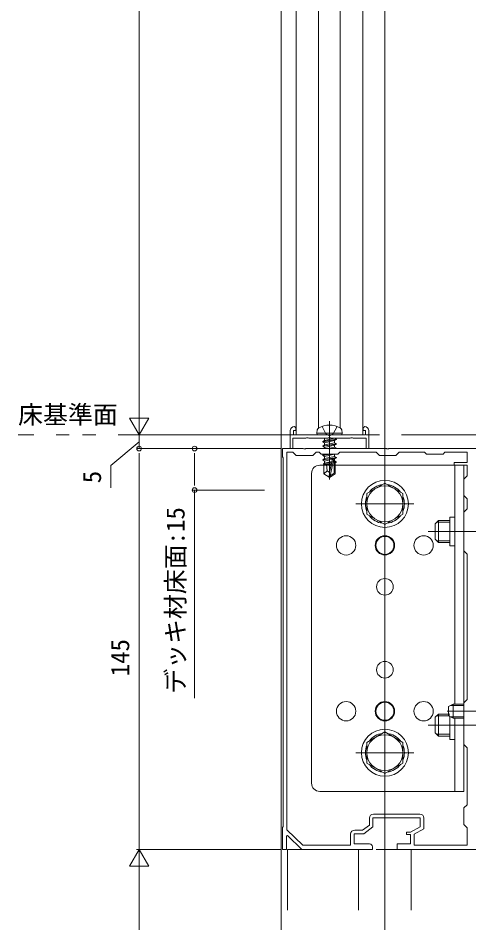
# Model space of a CAD drawing. Units: millimetres, scale not verified. Extents: x -990 to 990, y -1598 to 1604.
# Drawn here: x -641.2 to -478.4, y 608.9 to 936.2 of the extents above; entities that cross this region are included whole.
import ezdxf
from ezdxf.enums import TextEntityAlignment as Align

# ---------------------------------------------------------------- set-up
doc = ezdxf.new("R2010")
doc.units = ezdxf.units.MM
doc.header["$LTSCALE"] = 8
for name, pattern in [('CHAIN2', [12, 9, -1, 1, -1]), ('DASHED3', [4, 3, -1]), ('DOUBLE_CHAIN2', [12.8, 9, -1, 0.6, -0.6, 0.6, -1])]:
    doc.linetypes.add(name, pattern=pattern)
for name, color, linetype, lineweight in [('0-2_YKK_ZWAK', 2, 'Continuous', 9), ('0-3_YKK_11', 4, 'Continuous', 9), ('0-4_YKK_12', 7, 'Continuous', 9), ('0-5_YKK_13', 6, 'Continuous', 9)]:
    doc.layers.add(name, color=color, linetype=linetype, lineweight=lineweight)
doc.styles.add('ＭＳ ゴシック', font='')
doc.styles.get('ＭＳ ゴシック').set_extended_font_data('MS Gothic')

msp = doc.modelspace()

# ---------------------------------------------------------------- linework, layer by layer
at = {"layer": '0-2_YKK_ZWAK'}
for p, q in [((-508.724, 1242.477), (-508.724, 176.477)), ((-546.224, 1213.477), (-546.224, 485.477)), ((-540.724, 785.477), (-540.724, 1135.477)), ((-532.76, 787.844), (-532.76, 1133.11)), ((-524.889, 787.977), (-524.889, 1132.976)), ((-516.724, 785.477), (-516.724, 1135.477)), ((-540.724, 785.477), (-516.724, 785.477))]:
    msp.add_line(p, q, dxfattribs=at)
at = {"layer": '0-2_YKK_ZWAK', "linetype": 'DASHED3'}
for p, q in [((-543.924, 635.477), (-473.524, 635.477)), ((-543.924, 485.477), (-543.924, 635.477)), ((-518.224, 485.477), (-518.224, 635.477)), ((-499.224, 485.477), (-499.224, 635.477))]:
    msp.add_line(p, q, dxfattribs=at)
at = {"layer": '0-3_YKK_11', "linetype": 'CHAIN2'}
for p, q in [((-528.724, 790.42), (-528.724, 769.348)), ((-508.724, 770.977), (-508.724, 749.977)), ((-498.224, 760.477), (-519.224, 760.477)), ((-466.524, 750.477), (-493.024, 750.477)), ((-472.224, 685.477), (-486.224, 685.477)), ((-508.724, 680.977), (-508.724, 659.977)), ((-466.524, 680.477), (-493.024, 680.477)), ((-498.224, 670.477), (-519.224, 670.477))]:
    msp.add_line(p, q, dxfattribs=at)
at = {"layer": '0-3_YKK_11'}
for p, q in [((-533.329, 786.065), (-533.126, 787.212)), ((-524.12, 786.065), (-533.329, 786.065)), ((-533.329, 786.065), (-533.225, 785.477)), ((-524.224, 785.477), (-533.225, 785.477)), ((-524.12, 786.065), (-524.322, 787.212)), ((-524.12, 786.065), (-524.224, 785.477)), ((-531.196, 783.064), (-526.253, 783.888)), ((-526.253, 783.77), (-531.196, 782.946)), ((-531.196, 783.064), (-530.549, 783.437)), ((-531.196, 783.064), (-531.196, 782.946)), ((-531.196, 782.946), (-530.549, 782.572)), ((-531.196, 781.416), (-526.253, 782.24)), ((-530.646, 784.277), (-530.549, 784.22)), ((-530.549, 784.22), (-530.361, 784.277)), ((-526.9, 784.261), (-530.549, 783.437)), ((-530.549, 784.22), (-530.549, 783.437)), ((-526.9, 783.396), (-530.549, 782.572)), ((-526.9, 782.614), (-530.549, 781.79)), ((-530.549, 782.572), (-530.549, 781.79)), ((-526.9, 784.277), (-526.9, 784.261)), ((-526.253, 783.888), (-526.9, 784.261)), ((-526.253, 783.77), (-526.9, 783.396)), ((-526.9, 783.396), (-526.9, 782.614)), ((-526.253, 782.24), (-526.9, 782.614)), ((-526.253, 783.888), (-526.253, 783.77)), ((-526.253, 782.24), (-526.253, 782.122)), ((-526.253, 782.122), (-531.196, 781.298)), ((-531.196, 781.416), (-530.549, 781.79)), ((-531.196, 781.416), (-531.196, 781.298)), ((-531.196, 781.298), (-530.549, 780.924)), ((-530.549, 780.924), (-530.549, 780.477)), ((-526.9, 780.966), (-529.116, 780.465)), ((-528.741, 780.177), (-528.611, 780.199)), ((-526.944, 780.477), (-526.253, 780.592)), ((-526.9, 781.748), (-526.9, 780.966)), ((-526.253, 780.592), (-526.9, 780.966)), ((-526.253, 780.592), (-526.253, 780.474)), ((-531.196, 778.12), (-530.549, 778.494)), ((-528.351, 778.477), (-531.196, 778.002)), ((-531.196, 778.12), (-529.057, 778.477)), ((-531.196, 778.12), (-531.196, 778.002)), ((-531.196, 778.002), (-530.549, 777.629)), ((-531.196, 776.472), (-526.253, 777.296)), ((-526.253, 777.178), (-531.196, 776.355)), ((-531.196, 776.472), (-530.549, 776.846)), ((-531.196, 776.472), (-531.196, 776.355)), ((-531.196, 776.355), (-530.549, 775.981)), ((-526.9, 777.67), (-530.549, 776.846)), ((-530.549, 777.629), (-530.549, 776.846)), ((-527.659, 776.633), (-530.549, 775.981)), ((-530.549, 775.981), (-530.549, 775.198)), ((-527.847, 775.808), (-530.549, 775.198)), ((-527.654, 776.657), (-528.724, 771.948)), ((-527.143, 776.778), (-528.548, 770.601)), ((-526.9, 776.022), (-527.08, 775.981)), ((-526.37, 775.716), (-527.076, 775.6)), ((-526.9, 778.453), (-526.9, 777.67)), ((-526.253, 777.296), (-526.9, 777.67)), ((-526.9, 776.805), (-526.9, 776.022)), ((-526.37, 775.716), (-526.9, 776.022)), ((-526.37, 775.716), (-526.37, 775.463)), ((-526.253, 777.296), (-526.253, 777.178)), ((-532.224, 774.477), (-480.224, 774.477)), ((-527.926, 775.46), (-530.961, 774.96)), ((-530.961, 774.96), (-530.549, 775.198)), ((-530.725, 774.849), (-530.961, 774.96)), ((-530.725, 774.849), (-530.725, 771.406)), ((-528.084, 774.766), (-530.725, 774.766)), ((-529.548, 772.411), (-530.725, 771.406)), ((-527.997, 775.147), (-529.958, 774.766)), ((-526.37, 775.463), (-527.076, 775.325)), ((-526.723, 774.766), (-527.076, 774.766)), ((-526.723, 775.259), (-526.723, 771.406)), ((-508.724, 774.477), (-508.724, 769.477)), ((-483.424, 774.477), (-483.424, 687.977)), ((-480.224, 774.477), (-480.224, 656.477)), ((-535.224, 659.477), (-535.224, 771.477)), ((-530.725, 771.406), (-528.901, 770.175)), ((-528.724, 771.948), (-528.901, 770.175)), ((-528.901, 770.175), (-528.548, 770.175)), ((-528.724, 771.948), (-528.724, 770.175)), ((-526.723, 771.406), (-528.548, 770.175)), ((-528.548, 770.601), (-528.548, 770.175)), ((-526.723, 771.406), (-527.076, 771.593)), ((-490.524, 753.277), (-489.324, 754.477)), ((-490.524, 753.277), (-490.524, 747.677)), ((-489.972, 753.829), (-485.224, 753.829)), ((-485.224, 754.477), (-489.324, 754.477)), ((-489.324, 754.477), (-489.324, 746.477)), ((-485.224, 755.677), (-485.224, 745.277)), ((-485.224, 755.677), (-483.424, 755.677)), ((-490.524, 747.677), (-489.324, 746.477)), ((-489.972, 747.125), (-485.224, 747.125)), ((-489.324, 746.477), (-485.224, 746.477)), ((-485.224, 745.277), (-483.424, 745.277)), ((-485.724, 687.177), (-484.024, 687.977)), ((-480.224, 687.544), (-484.944, 687.544)), ((-480.224, 687.977), (-484.024, 687.977)), ((-484.024, 682.977), (-484.024, 687.977)), ((-490.524, 683.277), (-489.324, 684.477)), ((-485.224, 684.477), (-489.324, 684.477)), ((-489.324, 684.477), (-489.324, 676.477)), ((-485.724, 683.777), (-485.724, 687.177)), ((-490.524, 683.277), (-490.524, 677.677)), ((-489.972, 683.829), (-485.224, 683.829)), ((-484.024, 682.977), (-485.724, 683.777)), ((-485.224, 683.541), (-485.224, 675.277)), ((-480.224, 683.41), (-484.944, 683.41)), ((-480.224, 682.977), (-484.024, 682.977)), ((-483.424, 682.977), (-483.424, 656.477)), ((-490.524, 677.677), (-489.324, 676.477)), ((-489.972, 677.125), (-485.224, 677.125)), ((-489.324, 676.477), (-485.224, 676.477)), ((-485.224, 675.277), (-483.424, 675.277)), ((-508.724, 656.477), (-508.724, 661.477)), ((-480.224, 656.477), (-532.224, 656.477))]:
    msp.add_line(p, q, dxfattribs=at)
at = {"layer": '0-3_YKK_11', "linetype": 'DASHED3'}
for points in [[(-531.432, 788.513), (-530.072, 785.786), (-528.724, 785.07)], [(-526.017, 788.513), (-527.377, 785.786), (-528.724, 785.07)]]:
    msp.add_lwpolyline(points, dxfattribs=at)
at = {"layer": '0-3_YKK_11'}
for points in [[(-526.253, 782.122), (-526.9, 781.748), (-530.549, 780.924)], [(-526.858, 778.477), (-526.9, 778.453), (-530.549, 777.629)], [(-527.076, 776.592), (-527.076, 771.593), (-528.548, 770.601)], [(-526.253, 777.178), (-526.9, 776.805), (-527.125, 776.754)], [(-528.724, 771.822), (-529.548, 772.411), (-529.784, 774.766)], [(-526.37, 775.463), (-526.9, 775.157), (-527.076, 775.117)]]:
    msp.add_lwpolyline(points, dxfattribs=at)
for points in [[(-508.724, 767.982), (-515.224, 764.229), (-515.224, 756.724), (-508.724, 752.971), (-502.224, 756.724), (-502.224, 764.229)], [(-508.724, 677.982), (-515.224, 674.229), (-515.224, 666.724), (-508.724, 662.971), (-502.224, 666.724), (-502.224, 674.229)]]:
    msp.add_lwpolyline(points, close=True, dxfattribs=at)
for centre, radius in [((-508.724, 760.477), 8.5), ((-508.724, 760.477), 6.5), ((-522.724, 745.477), 3.5), ((-508.724, 745.477), 3.5), ((-508.724, 745.477), 3.25), ((-494.724, 745.477), 3.5), ((-508.724, 730.477), 3), ((-508.724, 700.477), 3), ((-522.724, 685.477), 3.5), ((-508.724, 685.477), 3.5), ((-508.724, 685.477), 3.25), ((-494.724, 685.477), 3.5), ((-508.724, 670.477), 8.5), ((-508.724, 670.477), 6.5)]:
    msp.add_circle(centre, radius, dxfattribs=at)
for centre, radius, start, end in [((-528.724, 781.357), 7.651, 59.36409, 120.63591), ((-532.083, 787.028), 1.059, 120.63591, 170), ((-530.784, 785.241), 0.235, 89.55343, 90), ((-526.664, 785.241), 0.235, 90, 90.37554), ((-525.365, 787.028), 1.059, 10, 59.36409), ((-527.369, 776.592), 0.292, 0, 167.19096), ((-532.224, 771.477), 3, 90, 180), ((-508.724, 760.477), 7.05, 97.21814, 142.78186), ((-508.724, 760.477), 7.05, 37.21814, 82.78186), ((-508.724, 760.477), 7.05, 157.21814, 202.78186), ((-508.724, 760.477), 7.05, 337.21814, 22.78186), ((-508.724, 760.477), 7.05, 217.21814, 262.78186), ((-508.724, 760.477), 7.05, 277.21814, 322.78186), ((-508.724, 670.477), 7.05, 97.21814, 142.78186), ((-508.724, 670.477), 7.05, 37.21814, 82.78186), ((-508.724, 670.477), 7.05, 157.21814, 202.78186), ((-508.724, 670.477), 7.05, 337.21814, 22.78186), ((-508.724, 670.477), 7.05, 217.21814, 262.78186), ((-508.724, 670.477), 7.05, 277.21814, 322.78186), ((-532.224, 659.477), 3, 180, 270)]:
    msp.add_arc(centre, radius, start, end, dxfattribs=at)
at = {"layer": '0-4_YKK_12'}
msp.add_line((-496.124, 648.277), (-512.824, 648.277), dxfattribs=at)
for points in [[(-514.524, 786.977), (-514.524, 780.477), (-515.524, 780.477), (-515.524, 784.277), (-520.204, 784.277), (-520.464, 784.427), (-520.984, 784.427), (-521.244, 784.277), (-528.204, 784.277), (-528.464, 784.427), (-528.724, 784.577), (-528.984, 784.427), (-529.244, 784.277), (-536.204, 784.277), (-536.464, 784.427), (-536.984, 784.427), (-537.244, 784.277), (-541.924, 784.277), (-541.924, 780.477), (-542.924, 780.477), (-542.924, 786.977)], [(-541.724, 785.477), (-528.724, 785.477), (-515.724, 785.477), (-515.724, 786.977), (-516.524, 786.977), (-516.524, 787.977), (-516.024, 788.477)], [(-541.424, 788.477), (-540.924, 787.977), (-540.924, 786.977), (-541.724, 786.977), (-541.724, 785.477)], [(-473.724, 780.477), (-507.266, 780.477), (-507.449, 780.357), (-507.999, 780.357), (-508.183, 780.477), (-528.266, 780.477), (-528.449, 780.357), (-528.999, 780.357), (-529.183, 780.477), (-537.266, 780.477), (-537.449, 780.357), (-537.999, 780.357), (-538.183, 780.477), (-545.724, 780.477), (-545.724, 777.477), (-545.424, 777.177)], [(-544.124, 642.619), (-544.124, 779.177), (-541.924, 779.177), (-540.724, 777.977), (-534.724, 777.977), (-533.524, 779.177), (-532.424, 779.177), (-531.724, 778.477), (-525.724, 778.477), (-525.024, 779.177), (-511.924, 779.177), (-510.724, 777.977), (-504.724, 777.977), (-503.524, 779.177), (-494.424, 779.177), (-493.724, 778.477), (-487.724, 778.477), (-487.024, 779.177), (-479.024, 779.177), (-479.024, 775.477), (-483.724, 775.477), (-483.724, 774.477), (-479.024, 774.477), (-479.024, 770.677), (-480.224, 769.477), (-480.224, 763.477), (-479.024, 762.277), (-479.024, 758.677), (-480.224, 757.477), (-480.224, 743.477), (-479.024, 742.277), (-479.024, 689.677), (-480.224, 688.477), (-480.224, 673.477), (-479.024, 672.277), (-479.024, 651.677), (-480.224, 650.477), (-480.224, 644.477), (-479.024, 643.277), (-479.024, 636.977)], [(-521.124, 640.977), (-521.124, 636.977), (-538.395, 636.977), (-544.124, 642.619), (-544.124, 779.177)], [(-545.424, 777.177), (-545.424, 643.777), (-545.724, 643.477), (-545.724, 635.477), (-544.224, 635.477), (-544.224, 640.376), (-543.856, 640.53), (-538.724, 635.477), (-513.224, 635.477), (-513.224, 636.477)], [(-514.224, 637.477), (-519.824, 637.477), (-519.824, 641.177), (-516.324, 641.177), (-513.024, 643.677), (-513.024, 646.977), (-495.924, 646.977), (-495.924, 643.677), (-499.424, 641.777), (-500.924, 641.777), (-500.924, 640.877), (-499.424, 640.877), (-499.424, 637.477), (-504.224, 637.477), (-504.224, 635.477), (-477.724, 635.477)], [(-514.324, 646.777), (-514.324, 644.323), (-516.761, 642.477), (-519.624, 642.477)], [(-479.024, 636.977), (-498.124, 636.977), (-498.124, 641.003), (-494.624, 642.903), (-494.624, 646.777)]]:
    msp.add_lwpolyline(points, dxfattribs=at)
for centre, radius, start, end in [((-541.424, 786.977), 1.5, 90.00001, 179.99999), ((-516.024, 786.977), 1.5, 0.00001, 89.99999), ((-512.824, 646.777), 1.5, 90.00001, 179.99999), ((-496.124, 646.777), 1.5, 0.00001, 89.99999), ((-519.624, 640.977), 1.5, 90.00001, 179.99999), ((-514.224, 636.477), 1, 0.00001, 89.99999)]:
    msp.add_arc(centre, radius, start, end, dxfattribs=at)
at = {"layer": '0-5_YKK_13'}
for p, q in [((-597.5, 792.477), (-597.5, 1203.477)), ((-597.5, 785.477), (-597.5, 797.601)), ((-597.5, 785.477), (-601, 791.539)), ((-594, 791.539), (-601, 791.539)), ((-597.5, 785.477), (-594, 791.539)), ((-597.5, 785.477), (-597.5, 788.877)), ((-557.224, 785.477), (-598.5, 785.477)), ((-557.224, 785.477), (-598.5, 785.477)), ((-597.5, 780.477), (-597.5, 785.477)), ((-597.5, 780.477), (-597.5, 785.477)), ((-546.424, 780.477), (-598.5, 780.477)), ((-546.924, 780.477), (-598.5, 780.477)), ((-546.424, 780.477), (-578.5, 780.477)), ((-597.5, 778.777), (-597.5, 777.077)), ((-597.5, 778.777), (-597.5, 777.077)), ((-597.5, 777.077), (-597.5, 635.477)), ((-597.5, 777.077), (-597.5, 773.677)), ((-577.5, 778.777), (-577.5, 777.077)), ((-577.5, 777.077), (-577.5, 768.877)), ((-577.5, 767.177), (-577.5, 768.877)), ((-552.224, 765.477), (-578.5, 765.477)), ((-577.5, 765.477), (-577.5, 690.237)), ((-597.5, 635.477), (-601, 629.414)), ((-546.424, 635.477), (-598.5, 635.477)), ((-546.424, 635.477), (-598.5, 635.477)), ((-597.5, 635.477), (-594, 629.414)), ((-597.5, 635.477), (-597.5, 623.352)), ((-601, 629.414), (-594, 629.414)), ((-597.5, 628.477), (-597.5, 492.477))]:
    msp.add_line(p, q, dxfattribs=at)
at = {"layer": '0-5_YKK_13', "linetype": 'DOUBLE_CHAIN2'}
msp.add_line((81.276, 785.477), (-641.224, 785.477), dxfattribs=at)
at = {"layer": '0-5_YKK_13'}
msp.add_lwpolyline([(-597.5, 782.977), (-607.692, 774.335), (-607.692, 766.335)], dxfattribs=at)
for centre, start, end in [((-597.5, 780.477), 90, 270), ((-597.5, 780.477), 90, 270), ((-597.5, 780.477), 270, 90), ((-597.5, 780.477), 270, 90), ((-577.5, 780.477), 90, 270), ((-577.5, 780.477), 270, 90), ((-577.5, 765.477), 90, 270), ((-577.5, 765.477), 270, 90)]:
    msp.add_arc(centre, 0.85, start, end, dxfattribs=at)

# ---------------------------------------------------------------- texts
at = {"layer": '0-5_YKK_13', "style": 'ＭＳ ゴシック'}
msp.add_text('床基準面', height=6.598, dxfattribs=at).set_placement((-641.224, 787.477), align=Align.BOTTOM_LEFT)
for s, p in [('5', (-609.292, 767.935)), ('デッキ材床面:15', (-579.1, 691.837)), ('145', (-599.1, 698.117))]:
    msp.add_text(s, height=6.598, rotation=90, dxfattribs=at).set_placement(p, align=Align.BOTTOM_LEFT)

doc.saveas('drawing.dxf')
